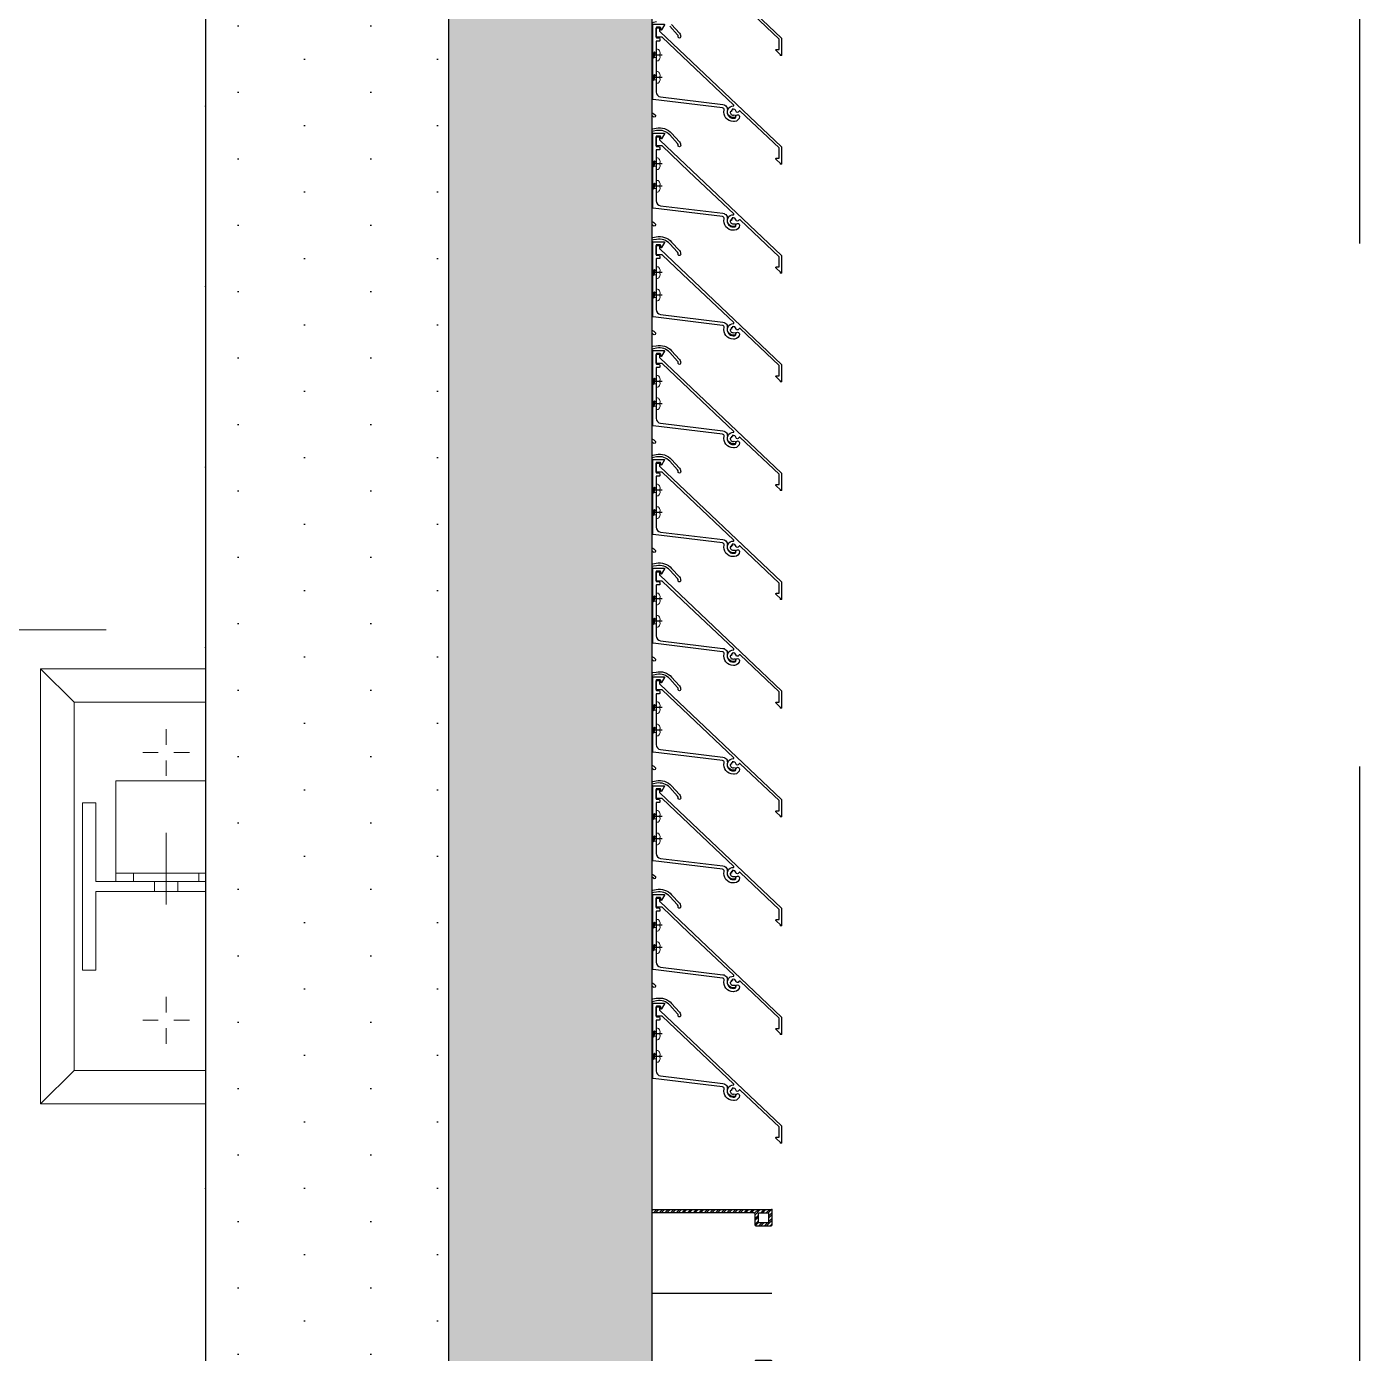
# Model space of a CAD drawing. Header units: millimetres. Extents: x 652937 to 1670132, y 1473552 to 2851037.
# Drawn here: x 720281 to 721077, y 1490583 to 1491376 of the extents above; entities that cross this region are included whole.
import ezdxf
from ezdxf.enums import TextEntityAlignment as Align

# ---------------------------------------------------------------- set-up
doc = ezdxf.new("R2010")
doc.units = ezdxf.units.MM
for name, pattern in [('CENTER', [50.8, 31.75, -6.35, 6.35, -6.35]), ('HIDDEN', [0.375, 0.25, -0.125]), ('TA_GL_005.00000', [13.75, 5, -1.25, 1.25, -1.25, 5]), ('XKITLINE00', [0]), ('XKITLINE02', [4, 2, -2])]:
    doc.linetypes.add(name, pattern=pattern)
for name, color, linetype in [('000 - 0_SYM_DWG_GRID-BUBBLE_MAIN_COLOR_1', 3, 'Continuous'), ('000 - 0_SYM_DWG_GRIDLINE_MAIN_COLOR_251', 251, 'Continuous'), ('010 - ASPG_ACCESSORIES_MAIN_COLOR_1', 1, 'Continuous'), ('010 - ASPG_EXTR_MAIN_COLOR_2', 2, 'Continuous'), ('010 - ASPG_FLASHING_HATCH_', 251, 'Continuous'), ('010 - ASPG_FLASHING_MAIN_COLOR_2', 2, 'Continuous'), ('010 - ASPG_FLASHING_MAIN_COLOR_4', 4, 'Continuous'), ('010 - ASPG_FLASHING_WIPEOUT_', 250, 'Continuous'), ('010 - ASPG_FLASING_WIPEOUT_', 250, 'Continuous'), ('010 - ASPG_FRAMING_CUT_COLOR_4', 4, 'Continuous'), ('010 - ASPG_FRAMING_HATCH_', 251, 'Continuous'), ('010 - ASPG_FRAMING_MAIN_COLOR_2', 2, 'Continuous'), ('010 - ASPG_FRAMING_SUB_COLOR_2', 1, 'Continuous'), ('010 - ASPG_FRAMING_WIPEOUT_', 250, 'Continuous'), ('BOLT & SCREW', 251, 'Continuous'), ('Center Line', 1, 'CENTER'), ('TEXT', 3, 'Continuous')]:
    doc.layers.add(name, color=color, linetype=linetype)
doc.layers.add('010 - ASPG_EXTR_DEF_SUB', color=250, linetype='Continuous', plot=False)
doc.layers.add('010 - ASPG_FRAMING_DEF_SUB', color=250, linetype='Continuous', plot=False)
for name, color, linetype, lineweight in [('12-GRID', 1, 'CENTER', 13), ('A-FLOR-E', 2, 'Continuous', 9), ('A-WALL', 2, 'Continuous', 25), ('Bolt', 7, 'Continuous', 0), ('Part', 2, 'Continuous', 0), ('SCREW', 8, 'Continuous', 5)]:
    doc.layers.add(name, color=color, linetype=linetype, lineweight=lineweight)
doc.styles.add('Arial', font='arial.ttf')
doc.styles.add('TA', font='', dxfattribs={"height": 4.5})
doc.styles.get('TA').set_extended_font_data('Cordia New')

# ---------------------------------------------------------------- blocks, each defined once
blk = doc.blocks.new('3')
at = {"layer": 'Bolt', "color": 11, "linetype": 'XKITLINE00', "lineweight": 0}
for p, q in [((-124.6163, -57.0434), (-124.6163, -57.0901)), ((-123.8163, -57.0434), (-123.8163, -57.0901)), ((-124.6863, -57.1134), (-124.6397, -57.1134)), ((-124.5463, -57.1134), (-124.593, -57.1134)), ((-123.8863, -57.1134), (-123.8397, -57.1134)), ((-123.7463, -57.1134), (-123.793, -57.1134)), ((-124.6163, -57.1834), (-124.6163, -57.1368)), ((-123.8163, -57.1834), (-123.8163, -57.1368)), ((-124.3663, -57.6009), (-124.3663, -57.6475)), ((-124.3663, -57.6009), (-124.3663, -57.6475)), ((-124.0663, -57.6009), (-124.0663, -57.6475)), ((-124.0663, -57.6009), (-124.0663, -57.6475)), ((-124.4363, -57.6709), (-124.3897, -57.6709)), ((-124.4363, -57.6709), (-124.3897, -57.6709)), ((-124.2963, -57.6709), (-124.343, -57.6709)), ((-124.2963, -57.6709), (-124.343, -57.6709)), ((-124.1363, -57.6709), (-124.0897, -57.6709)), ((-124.1363, -57.6709), (-124.0897, -57.6709)), ((-123.9963, -57.6709), (-124.043, -57.6709)), ((-123.9963, -57.6709), (-124.043, -57.6709)), ((-124.3663, -57.7409), (-124.3663, -57.6942)), ((-124.3663, -57.7409), (-124.3663, -57.6942)), ((-124.0663, -57.7409), (-124.0663, -57.6942)), ((-124.0663, -57.7409), (-124.0663, -57.6942))]:
    blk.add_line(p, q, dxfattribs=at)
at = {"layer": 'Bolt', "color": 11, "linetype": 'XKITLINE02', "lineweight": 0}
for p, q in [((-124.2013, -57.0159), (-124.1763, -57.0159)), ((-124.2313, -57.0784), (-124.2013, -57.0784)), ((-124.2709, -57.1134), (-124.0563, -57.1134)), ((-124.2313, -57.1484), (-124.2013, -57.1484)), ((-124.2013, -57.2109), (-124.1763, -57.2109))]:
    blk.add_line(p, q, dxfattribs=at)
at = {"layer": 'Part', "color": 2, "lineweight": 0}
for p, q in [((-124.8663, -56.7384), (-124.7663, -56.8384)), ((-123.6663, -56.8384), (-123.5663, -56.7384)), ((-124.1763, -57.2634), (-124.1763, -56.9634))]:
    blk.add_line(p, q, dxfattribs=at)
at = {"layer": 'Part', "color": 11, "linetype": 'XKITLINE02', "lineweight": 0}
for p, q in [((-124.2013, -57.2634), (-124.2013, -56.9634)), ((-124.2013, -57.5065), (-124.2313, -57.5065))]:
    blk.add_line(p, q, dxfattribs=at)
at = {"layer": 'Part', "color": 251, "linetype": 'HIDDEN', "lineweight": 0, "ltscale": 5}
for p, q in [((-111.6113, -57.3933), (-125.6067, -57.3928)), ((-111.6114, -57.9383), (-125.6067, -57.9378))]:
    blk.add_line(p, q, dxfattribs=at)
at = {"layer": 'Part', "color": 2, "linetype": 'HIDDEN', "lineweight": 0}
for p, q in [((-124.7663, -57.3884), (-124.8663, -57.4884)), ((-123.5663, -57.4884), (-123.6663, -57.3884))]:
    blk.add_line(p, q, dxfattribs=at)
at = {"layer": 'Part', "color": 2, "linetype": 'XKITLINE02', "lineweight": 0}
for p, q in [((-124.2313, -57.9709), (-124.2313, -57.3884)), ((-124.2013, -57.9709), (-124.2013, -57.3884))]:
    blk.add_line(p, q, dxfattribs=at)
at = {"layer": 'Part', "color": 2, "lineweight": 0}
for points in [[(-123.5663, -57.3599), (-123.5663, -56.7384), (-124.8663, -56.7384), (-124.8663, -57.3599)], [(-124.2013, -56.9634), (-123.9013, -56.9634), (-123.9013, -57.2634), (-124.2013, -57.2634)]]:
    blk.add_lwpolyline(points, dxfattribs=at)
for points in [[(-124.7663, -57.3884), (-123.6663, -57.3884), (-123.6663, -56.8384), (-124.7663, -56.8384)], [(-123.9663, -56.9034), (-124.2013, -56.9034), (-124.2013, -57.3234), (-123.9663, -57.3234), (-123.9663, -57.3634), (-124.4663, -57.3634), (-124.4663, -57.3234), (-124.2313, -57.3234), (-124.2313, -56.9034), (-124.4663, -56.9034), (-124.4663, -56.8634), (-123.9663, -56.8634)]]:
    blk.add_lwpolyline(points, close=True, dxfattribs=at)
at = {"layer": 'Part', "color": 4, "lineweight": 0}
blk.add_lwpolyline([(-125.6067, -57.9778), (-111.6114, -57.9783), (-111.6113, -57.3533), (-125.6067, -57.3528)], close=True, dxfattribs=at)
at = {"layer": 'Part', "color": 2, "linetype": 'HIDDEN', "lineweight": 0}
blk.add_lwpolyline([(-124.8663, -57.3599), (-124.8663, -57.4884), (-123.5663, -57.4884), (-123.5663, -57.3599)], dxfattribs=at)
at = {"layer": 'Part', "color": 2, "linetype": 'XKITLINE02', "lineweight": 0}
blk.add_lwpolyline([(-124.4663, -57.3884), (-124.4663, -57.9709), (-123.9663, -57.9709), (-123.9663, -57.3884)], dxfattribs=at)
blk = doc.blocks.new('*U9146')
at = {"layer": '000 - 0_SYM_DWG_GRIDLINE_MAIN_COLOR_251', "linetype": 'ByBlock', "ltscale": 5}
blk.add_line((30, 0), (-372.229, 0), dxfattribs=at)
at = {"style": 'TA', "flags": 1}
blk.add_attdef('LOCATION', (6, -6), '', height=4.5, rotation=270, dxfattribs=at)
at = {"layer": '000 - 0_SYM_DWG_GRID-BUBBLE_MAIN_COLOR_1', "style": 'Arial'}
blk.add_attdef('GRID-HEAD', text='', height=4, rotation=270, dxfattribs=at).set_placement((56.875, 0), align=Align.MIDDLE_CENTER)
blk = doc.blocks.new('W-1-PP18-ST_ENT3_REV02_20260413-040446_PP18_ENT_3_Y_DIMS')
at = {"layer": '000 - 0_SYM_DWG_GRIDLINE_MAIN_COLOR_251', "linetype": 'TA_GL_005.00000', "xscale": 50.00000000000017, "yscale": 50.00000000000017, "zscale": 50.00000000000017, "rotation": 90}
blk.add_blockref('*U9146', (20750, 1155.78), dxfattribs=at)
blk = doc.blocks.new('W-1-PP18-ST_ENT3_REV02_20260413-050421_PP18_ENT3_MAIN_PLAN')
at = {"layer": 'A-FLOR-E'}
h = blk.add_hatch(dxfattribs=at)
h.set_pattern_fill('CROSS', color=250, scale=50, angle=210.769)
h.set_pattern_definition([(90.0083, (9903.9, -26817.58), (-317.546, 317.454), [158.75, -476.25]), (180.0083, (9983.25, -26738.2), (-317.454, -317.546), [158.75, -476.25])])
h.paths.add_polyline_path([(10552.77, -11720.11), (10552.66, -10920), (11302.46, -10919.89), (11302.57, -11720)], flags=16)
h.paths.add_polyline_path([(18712.43, -10369.25), (18712.71, -10275.14), (20062.22, -10274.99), (20062.22, -7304.82), (20062.22, 1006.47), (8350.24, 1013.83), (8352.58, -15559.01), (13097.4, -15549.92), (13097.37, -10370.04)])
at = {"layer": 'TEXT'}
h = blk.add_hatch(dxfattribs=at)
h.set_pattern_fill('ANSI34', color=250, scale=21.831008, angle=305.769)
h.set_pattern_definition([(230.0083, (16484.82, -22407.65), (318.622, -267.277), []), (230.0083, (16387.17, -22416.2), (318.622, -267.277), []), (230.0083, (16289.52, -22424.77), (318.622, -267.277), []), (230.0083, (16191.87, -22433.32), (318.622, -267.277), [])])
h.paths.add_polyline_path([(8351.91, -15550.1), (8350.22, 1004.77), (20060.18, 1006.6), (20061.88, -15548.27)], flags=16)
h.paths.add_polyline_path([(8201.93, -15700.13), (8201.11, 1155.65), (20210.65, 1155.93), (20211.47, -15699.85)])
at = {"layer": 'A-WALL', "color": 2, "lineweight": 13}
blk.add_lwpolyline([(20062.22, 1006.47), (20062.22, -15549.89), (8352.6, -15549.94), (8350.22, 1004.77)], close=True, dxfattribs=at)
at = {"layer": 'A-WALL', "color": 253, "linetype": 'HIDDEN', "lineweight": 13, "ltscale": 8}
blk.add_lwpolyline([(20209.88, 630.02), (20210.28, -2070.93)], dxfattribs=at)
at = {"color": 6}
blk.add_blockref('W-1-PP18-ST_ENT3_REV02_20260413-040446_PP18_ENT_3_Y_DIMS', (0, 0), dxfattribs=at)
at = {"xscale": 200.000000000001, "yscale": 200.000000000001, "zscale": 200.000000000001, "rotation": 90}
blk.add_blockref('3', (8614.44, 23052.34), dxfattribs=at)
blk = doc.blocks.new('*U9351')
at = {"layer": '12-GRID', "color": 8, "linetype": 'CENTER'}
for p, q in [((0, -6.2), (0, 2.2)), ((-4.2, -2), (4.2, -2))]:
    blk.add_line(p, q, dxfattribs=at)
at = {"layer": 'BOLT & SCREW'}
for p, q in [((-0.55, -1.77), (-1.77, -1.56)), ((-0.55, -2.23), (-1.77, -2.44)), ((-0.46, -1.77), (-0.88, -1.56)), ((-0.46, -2.23), (-0.88, -2.44)), ((-0.23, -1.45), (-0.44, -0.23)), ((-0.23, -1.54), (-0.44, -1.12)), ((-0.23, -2.46), (-0.44, -2.88)), ((-0.23, -2.55), (-0.44, -3.77)), ((0.23, -1.45), (0.44, -0.23)), ((0.23, -1.54), (0.44, -1.12)), ((0.44, -2.88), (0.23, -2.46)), ((0.23, -2.55), (0.44, -3.77)), ((0.46, -1.77), (0.88, -1.56)), ((0.46, -2.23), (0.88, -2.44)), ((0.55, -1.77), (1.77, -1.56)), ((0.55, -2.23), (1.77, -2.44))]:
    blk.add_line(p, q, dxfattribs=at)
for points in [[(-1.77, -1.56), (-0.88, -1.56, 0.414214), (-0.44, -1.12), (-0.44, -0.23), (0.44, -0.23), (0.44, -1.12, 0.414214), (0.88, -1.56), (1.77, -1.56), (1.77, -2.44), (0.88, -2.44, 0.414214), (0.44, -2.88), (0.44, -3.77), (-0.44, -3.77), (-0.44, -2.88, 0.414214), (-0.88, -2.44), (-1.77, -2.44)], [(0.23, -2.46, -0.414214), (0.46, -2.23), (0.55, -2.23), (0.55, -1.77), (0.46, -1.77, -0.414214), (0.23, -1.54), (0.23, -1.45), (-0.23, -1.45), (-0.23, -1.54, -0.414214), (-0.46, -1.77), (-0.55, -1.77), (-0.55, -2.23), (-0.46, -2.23, -0.414214), (-0.23, -2.46), (-0.23, -2.55), (0.23, -2.55)]]:
    blk.add_lwpolyline(points, format="xyb", close=True, dxfattribs=at)
blk.add_circle((0, -2), 3.5, dxfattribs=at)
blk = doc.blocks.new('000_ASPG_TYP_FILES_20260218-010703_FRAME_EXTR_')
at = {"layer": '010 - ASPG_FRAMING_HATCH_'}
h = blk.add_hatch(dxfattribs=at)
h.set_pattern_fill('ANSI32', color=256, scale=0.1, angle=180)
edge = h.paths.add_edge_path()
edge.add_line((2, 16), (2, 2))
edge.add_line((2, 2), (39.7, 2))
edge.add_arc((39.7, 1.7), 0.3, 0, 90, ccw=False)
edge.add_line((40, 1.7), (40, 0.3))
edge.add_arc((39.7, 0.3), 0.3, -90, 0, ccw=False)
edge.add_line((39.7, 0), (0.3, 0))
edge.add_arc((0.3, 0.3), 0.3, 180, 270, ccw=False)
edge.add_line((0, 0.3), (0, 17.7))
edge.add_arc((0.3, 17.7), 0.3, 90, 180, ccw=False)
edge.add_line((0.3, 18), (22.56, 18))
edge.add_arc((22.56, 18.5), 0.5, 270, 380.20955)
edge.add_arc((26.17, 19.83), 3.35, 182.06379, 200.20955, ccw=False)
edge.add_arc((23.58, 19.74), 0.76, 2.06379, 182.06379, ccw=False)
edge.add_arc((26.17, 19.83), 1.83, 182.06379, 447.93621)
edge.add_arc((26.26, 22.42), 0.76, 87.93621, 267.93621, ccw=False)
edge.add_arc((26.17, 19.83), 3.35, 69.79045, 87.93621, ccw=False)
edge.add_arc((27.5, 23.44), 0.5, 249.79045, 360)
edge.add_line((28, 23.44), (28, 26.68))
edge.add_line((28, 26.68), (28.5, 27.18))
edge.add_line((28.5, 27.18), (28, 27.68))
edge.add_line((28, 27.68), (28, 38.62))
edge.add_line((28, 38.62), (28.5, 39.12))
edge.add_line((28.5, 39.12), (28, 39.62))
edge.add_line((28, 39.62), (28, 42.86))
edge.add_arc((27.5, 42.86), 0.5, 0, 110.20955)
edge.add_arc((26.17, 46.47), 3.35, 272.06379, 290.20955, ccw=False)
edge.add_arc((26.26, 43.88), 0.76, 92.06379, 272.06379, ccw=False)
edge.add_arc((26.17, 46.47), 1.83, 272.06379, 537.93621)
edge.add_arc((23.58, 46.56), 0.76, 177.93621, 357.93621, ccw=False)
edge.add_arc((26.17, 46.47), 3.35, 159.79045, 177.93621, ccw=False)
edge.add_arc((22.56, 47.8), 0.5, 339.79045, 450)
edge.add_line((22.56, 48.3), (0.3, 48.3))
edge.add_arc((0.3, 48.6), 0.3, 180, 270, ccw=False)
edge.add_line((0, 48.6), (0, 60))
edge.add_arc((0.3, 60), 0.3, 90, 180, ccw=False)
edge.add_line((0.3, 60.3), (5, 60.3))
edge.add_line((5, 60.3), (5, 65))
edge.add_arc((5.3, 65), 0.3, 90, 180, ccw=False)
edge.add_line((5.3, 65.3), (30, 65.3))
edge.add_line((30, 65.3), (30, 63.6))
edge.add_arc((29.7, 63.6), 0.3, -90, 0, ccw=False)
edge.add_line((29.7, 63.3), (7.3, 63.3))
edge.add_arc((7.3, 63), 0.3, 90, 180)
edge.add_line((7, 63), (7, 58.3))
edge.add_line((7, 58.3), (2.3, 58.3))
edge.add_arc((2.3, 58), 0.3, 90, 180)
edge.add_line((2, 58), (2, 50.6))
edge.add_arc((2.3, 50.6), 0.3, 180, 270)
edge.add_line((2.3, 50.3), (29.7, 50.3))
edge.add_arc((29.7, 50), 0.3, 0, 90, ccw=False)
edge.add_line((30, 50), (30, 26.68))
edge.add_line((30, 26.68), (30, 16.3))
edge.add_arc((29.7, 16.3), 0.3, -90, 0, ccw=False)
edge.add_line((29.7, 16), (2, 16))
at = {"layer": '010 - ASPG_FRAMING_CUT_COLOR_4'}
blk.add_lwpolyline([(2, 16), (2, 2), (39.7, 2, -0.414214), (40, 1.7), (40, 0.3, -0.414214), (39.7, 0), (0.3, 0, -0.414214), (0, 0.3), (0, 17.7, -0.414214), (0.3, 18), (22.56, 18, 0.52173), (23.03, 18.67, -0.079342), (22.82, 19.71, -1), (24.34, 19.76, 2.296346), (26.24, 21.66, -1), (26.29, 23.18, -0.079342), (27.33, 22.97, 0.52173), (28, 23.44), (28, 26.68), (28.5, 27.18), (28, 27.68), (28, 38.62), (28.5, 39.12), (28, 39.62), (28, 42.86, 0.52173), (27.33, 43.33, -0.079342), (26.29, 43.12, -1), (26.24, 44.64, 2.296346), (24.34, 46.54, -1), (22.82, 46.59, -0.079342), (23.03, 47.63, 0.52173), (22.56, 48.3), (0.3, 48.3, -0.414214), (0, 48.6), (0, 60, -0.414214), (0.3, 60.3), (5, 60.3), (5, 65, -0.414214), (5.3, 65.3), (30, 65.3), (30, 63.6, -0.414214), (29.7, 63.3), (7.3, 63.3, 0.414214), (7, 63), (7, 58.3), (2.3, 58.3, 0.414214), (2, 58), (2, 50.6, 0.414214), (2.3, 50.3), (29.7, 50.3, -0.414214), (30, 50), (30, 26.68), (30, 16.3, -0.414214), (29.7, 16)], format="xyb", close=True, dxfattribs=at)
for p in [(26.17, 48.47), (26.17, 21.83)]:
    blk.add_blockref('*U9351', p)
blk = doc.blocks.new('000_ASPG_TYP_FILES_FRAMING_EXTR_BREAKLINE_TYPE_2')
at = {"layer": '010 - ASPG_FRAMING_HATCH_', "transparency": 33554585}
h = blk.add_hatch(dxfattribs=at)
h.set_pattern_fill('ANSI32', color=256, scale=0.25)
h.paths.add_polyline_path([(131, 91, 0.414214), (132, 90), (140, 90, 0.414214), (141, 91), (141, 100), (2, 100), (2, 125), (0, 125), (0, 99, 0.414214), (1, 98), (63, 98, -0.414214), (64, 97), (64, 3, -0.414214), (63, 2), (0, 2), (0, 0), (141, 0), (141, 9, 0.414214), (140, 10), (132, 10, 0.414214), (131, 9), (131, 3, -0.414214), (130, 2), (67, 2, -0.414214), (66, 3), (66, 97, -0.414214), (67, 98), (130, 98, -0.414214), (131, 97)])
h.paths.add_polyline_path([(133, 92), (133, 98), (139, 98), (139, 92)], flags=16)
h.paths.add_polyline_path([(133, 8), (139, 8), (139, 2), (133, 2)], flags=16)
at = {"layer": '010 - ASPG_FRAMING_HATCH_'}
h = blk.add_hatch(dxfattribs=at)
h.set_pattern_fill('ANSI37', color=256, scale=0.595498, angle=-90)
h.set_pattern_definition([(315, (1257419.4929, -519971.6224), (1.3369313545, 1.3369313545), []), (45, (1257419.4929, -519971.6224), (-1.3369313545, 1.3369313545), [])])
edge = h.paths.add_edge_path()
edge.add_ellipse((57.77, 105), major_axis=(0, -5), ratio=0.644482, start_angle=0, end_angle=180)
edge.add_line((57.77, 110), (62, 110))
edge.add_arc((62, 110.3), 0.3, -90, 0)
edge.add_line((62.3, 110.3), (62.3, 111))
edge.add_line((62.3, 111), (61.8, 111.5))
edge.add_line((61.8, 111.5), (62.3, 112))
edge.add_line((62.3, 112), (61.8, 112.5))
edge.add_line((61.8, 112.5), (62.3, 113))
edge.add_line((62.3, 113), (61.8, 113.5))
edge.add_line((61.8, 113.5), (62.3, 114))
edge.add_line((62.3, 114), (62.3, 115))
edge.add_line((62.3, 115), (63.3, 115))
edge.add_line((63.3, 115), (63.8, 115.5))
edge.add_line((63.8, 115.5), (64.3, 115))
edge.add_line((64.3, 115), (64.8, 115.5))
edge.add_line((64.8, 115.5), (65.3, 115))
edge.add_line((65.3, 115), (65.8, 115.5))
edge.add_line((65.8, 115.5), (66.3, 115))
edge.add_line((66.3, 115), (67, 115))
edge.add_arc((67, 115.3), 0.3, -90, 0)
edge.add_line((67.3, 115.3), (67.3, 110))
edge.add_arc((77.2, 105), 11.09, 153.20373, 206.79627)
edge.add_line((67.3, 100), (57.77, 100))
h = blk.add_hatch(dxfattribs=at)
h.set_pattern_fill('ANSI37', color=256, scale=0.595498, angle=-90)
h.set_pattern_definition([(315, (1257419.1929, -519973.9224), (1.3369313545, 1.3369313545), []), (45, (1257419.1929, -519973.9224), (-1.3369313545, 1.3369313545), [])])
edge = h.paths.add_edge_path()
edge.add_ellipse((11.53, 105), major_axis=(0, -5), ratio=0.644482, start_angle=180, end_angle=360, ccw=False)
edge.add_line((11.53, 110), (2, 110))
edge.add_arc((-7.9, 105), 11.09, -26.79627, 26.79627, ccw=False)
edge.add_line((2, 100), (11.53, 100))
h = blk.add_hatch(dxfattribs=at)
h.set_pattern_fill('HONEY', color=256, scale=0.238199, angle=-90)
h.set_pattern_definition([(270, (1257419.4425, -519993.9224), (0.65495992507, -1.1344238721), [0.7562825814, -1.5125651628]), (30, (1257419.4425, -519993.9224), (0.65495992936, 1.1344238696), [0.7562825814, -1.5125651628]), (330, (1257419.4425, -519993.9224), (1.30991985442, -2.48e-09), [-1.5125651628, 0.7562825814])])
edge = h.paths.add_edge_path()
edge.add_ellipse((11.78, 105), major_axis=(0, -5), ratio=0.644482, start_angle=0, end_angle=360, ccw=False)
h = blk.add_hatch(dxfattribs=at)
h.set_pattern_fill('HONEY', color=256, scale=0.238199, angle=-90)
h.set_pattern_definition([(270, (1257419.24324, -519991.6224), (0.65495992507, -1.1344238721), [0.7562825814, -1.5125651628]), (30, (1257419.24324, -519991.6224), (0.65495992936, 1.1344238696), [0.7562825814, -1.5125651628]), (330, (1257419.24324, -519991.6224), (1.30991985442, -2.48e-09), [-1.5125651628, 0.7562825814])])
edge = h.paths.add_edge_path()
edge.add_ellipse((57.52, 105), major_axis=(0, -5), ratio=0.644482, start_angle=0, end_angle=360)
blk.add_point((141, 100))
at = {"layer": '010 - ASPG_FRAMING_CUT_COLOR_4'}
blk.add_lwpolyline([(0, 0), (0, 2), (63, 2, 0.414214), (64, 3), (64, 97, 0.414214), (63, 98), (1, 98, -0.414214), (0, 99), (0, 125), (2, 125), (2, 100), (141, 100), (141, 91, -0.414214), (140, 90), (132, 90, -0.414214), (131, 91), (131, 97, 0.414214), (130, 98), (67, 98, 0.414214), (66, 97), (66, 3, 0.414214), (67, 2), (130, 2, 0.414214), (131, 3), (131, 9, -0.414214), (132, 10), (140, 10, -0.414214), (141, 9), (141, 0)], format="xyb", close=True, dxfattribs=at)
for points in [[(139, 98), (139, 92), (133, 92), (133, 98)], [(139, 2), (139, 8), (133, 8), (133, 2)]]:
    blk.add_lwpolyline(points, close=True, dxfattribs=at)
at = {"layer": '010 - ASPG_FRAMING_DEF_SUB', "transparency": 33554457}
blk.add_line((0, 50), (141, 50), dxfattribs=at)
for points in [[(54.3, 100), (67.3, 100), (67.3, 115.5), (54.3, 115.5)], [(2, 100), (15, 100), (15, 110), (2, 110)]]:
    blk.add_lwpolyline(points, close=True, dxfattribs=at)
at = {"layer": '010 - ASPG_FRAMING_SUB_COLOR_2'}
for points in [[(57.52, 100), (67.3, 100, -0.238199), (67.3, 110), (67.3, 115.3, -0.414214), (67, 115), (66.3, 115), (65.8, 115.5), (65.3, 115), (64.8, 115.5), (64.3, 115), (63.8, 115.5), (63.3, 115), (62.3, 115), (62.3, 114), (61.8, 113.5), (62.3, 113), (61.8, 112.5), (62.3, 112), (61.8, 111.5), (62.3, 111), (62.3, 110.3, -0.414214), (62, 110), (57.52, 110)], [(11.78, 100), (2, 100, 0.238199), (2, 110), (11.78, 110)]]:
    blk.add_lwpolyline(points, format="xyb", dxfattribs=at)
at = {"layer": '010 - ASPG_FRAMING_SUB_COLOR_2', "extrusion": (0, 0, -1)}
blk.add_ellipse((11.78, 105), major_axis=(0, -5), ratio=0.644482, dxfattribs=at)
at = {"layer": '010 - ASPG_FRAMING_SUB_COLOR_2'}
blk.add_ellipse((57.52, 105), major_axis=(0, -5), ratio=0.644482, dxfattribs=at)
blk = doc.blocks.new('PZG35-9D5')
at = {"layer": 'Center Line'}
blk.add_line((0, 3.73), (0, -10.53), dxfattribs=at)
at = {"layer": 'SCREW', "color": 8}
for p, q in [((-1.4, 0), (-1.4, -1.09)), ((1.4, 0), (1.4, -0.59)), ((-1.85, -1.4), (1.85, -0.9)), ((-1.85, -1.4), (-1.4, -1.09)), ((-1.85, -1.4), (-1.4, -1.71)), ((-1.85, -2.7), (1.85, -2.2)), ((-1.85, -2.7), (-1.4, -2.39)), ((-1.85, -2.7), (-1.4, -3.01)), ((-1.85, -4), (-1.4, -3.69)), ((-1.85, -4), (-0.99, -3.88)), ((-1.85, -4), (-1.4, -4.31)), ((-1.4, -1.09), (1.4, -0.59)), ((-1.4, -1.71), (1.4, -1.21)), ((-1.4, -1.71), (-1.4, -2.39)), ((-1.4, -2.39), (1.4, -1.89)), ((-1.4, -3.01), (1.4, -2.51)), ((-1.4, -3.01), (-1.4, -3.69)), ((-1.4, -3.69), (-0.84, -3.59)), ((-1.4, -4.31), (-1.18, -4.27)), ((-1.4, -4.31), (-1.4, -8.1)), ((0.56, -3.34), (1.4, -3.19)), ((0.71, -3.65), (1.85, -3.5)), ((0.71, -3.93), (1.4, -3.81)), ((0.71, -4.61), (1.4, -4.49)), ((0.71, -4.95), (1.85, -4.8)), ((0.71, -5.23), (1.4, -5.11)), ((1.85, -0.9), (1.4, -0.59)), ((1.85, -0.9), (1.4, -1.21)), ((1.4, -1.21), (1.4, -1.89)), ((1.85, -2.2), (1.4, -1.89)), ((1.85, -2.2), (1.4, -2.51)), ((1.4, -2.51), (1.4, -3.19)), ((1.85, -3.5), (1.4, -3.19)), ((1.85, -3.5), (1.4, -3.81)), ((1.4, -3.81), (1.4, -4.49)), ((1.85, -4.8), (1.4, -4.49)), ((1.85, -4.8), (1.4, -5.11)), ((1.4, -5.11), (1.4, -8.1)), ((0, -9.5), (-1.4, -8.1)), ((0, -9.5), (1.4, -8.1))]:
    blk.add_line(p, q, dxfattribs=at)
blk.add_lwpolyline([(0, -9.5), (0.71, -5.23), (0.71, -3.6, 0.417657), (0.41, -3.3, 0.108102), (-0.84, -3.59), (-1.4, -4.7)], format="xyb", dxfattribs=at)
blk = doc.blocks.new('*U9352')
at = {"layer": 'SCREW', "color": 6}
blk.add_lwpolyline([(3.03, 1.78, 0.09906), (0.8, 2.55), (0.8, 2.27), (-0.8, 2.27), (-0.8, 2.55, 0.09906), (-3.03, 1.78, 0.266588), (-3.5, 0.96), (-3.5, 0.2, 0.414214), (-3.3, 0), (3.3, 0, 0.414214), (3.5, 0.2), (3.5, 0.96, 0.266588)], format="xyb", close=True, dxfattribs=at)
at = {"layer": 'SCREW'}
blk.add_blockref('PZG35-9D5', (0, 0), dxfattribs=at)
blk = doc.blocks.new('*U9355')
blk.add_point((0, 0))
at = {"layer": '010 - ASPG_ACCESSORIES_MAIN_COLOR_1'}
blk.add_lwpolyline([(-39.7, -0.6, 0.414214), (-40, -0.9), (-40, -7.37, 0.57735), (-39.65, -7.57), (-36.64, -5.83, 0.767327), (-36.79, -5.3), (-37.9, -5.3, -0.414214), (-38.2, -5), (-38.2, -2.8, -0.414214), (-38, -2.6), (-32.18, -2.6, -0.388879), (-31.98, -2.78), (-31.85, -4.34, 0.388879), (-31.35, -4.8), (-30.3, -4.8, 0.414214), (-30, -4.5), (-30, -2.9, -0.414214), (-29.7, -2.6), (0.41, -2.6, -0.378969), (3.39, -5.24), (7.95, -42.52, 0.446593), (11.62, -45.08, -0.489802), (16.08, -48.68), (16.06, -49.36, -0.18248), (15.8, -50.02, -0.267949), (15.33, -50.17, 1.122115), (15.1, -52.34, 0.405004), (18.06, -49.4), (18.08, -48.72, 0.489805), (11.16, -43.13, -0.446597), (9.94, -42.28), (4.87, -0.85, 0.364176), (4.57, -0.6)], format="xyb", close=True, dxfattribs=at)
at = {"layer": '010 - ASPG_EXTR_DEF_SUB'}
for p in [(-40, -0.5), (43.44, -76.9), (43.44, -77.5)]:
    blk.add_point(p, dxfattribs=at)
at = {"layer": '010 - ASPG_EXTR_MAIN_COLOR_2'}
blk.add_lwpolyline([(11.37, -48.15), (11.47, -47.44), (12.18, -47.56), (12.29, -46.79, -0.535538), (14.19, -49.17, 0.991572), (15.66, -49.58, 1.157025), (8.79, -48.77, -0.688558), (8.27, -48.99), (-17.14, -22.17), (-32.34, -6.13), (-32.34, -2.9, 0.414312), (-32.64, -2.6), (-37.54, -2.6, 0.414116), (-37.84, -2.9), (-37.84, -4.3, 0.414214), (-37.54, -4.6), (-35.99, -4.6, -0.205895), (-35.77, -4.69), (33.23, -77.5), (43.14, -77.5, 0.668179), (43.36, -76.99), (40.52, -74.15, 0.668179), (40.01, -74.36), (40.01, -76), (33.87, -76), (11.86, -52.78, -0.558354), (12.08, -51.95, 0.766275), (12.04, -50.39, -0.438583), (10.71, -48.05)], format="xyb", close=True, dxfattribs=at)
at = {"layer": 'SCREW', "rotation": 180}
for p in [(-21.65, -2.5), (-8.24, -2.5)]:
    blk.add_blockref('*U9352', p, dxfattribs=at)
blk = doc.blocks.new('*U6677')
blk.add_wipeout([(1400, 4), (60, 4), (60, 69.3), (1400, 69.3)]).dxf.layer = '010 - ASPG_FRAMING_WIPEOUT_'
at = {"layer": '010 - ASPG_FRAMING_MAIN_COLOR_2'}
blk.add_lwpolyline([(1370, 69.3), (90, 69.3), (90, 6), (1370, 6)], close=True, dxfattribs=at)
at = {"layer": '010 - ASPG_FRAMING_SUB_COLOR_2'}
for points in [[(1400, 4), (60, 4), (60, 69.3), (1400, 69.3)], [(60, 2), (60, 4), (1400, 4), (1400, 2)]]:
    blk.add_lwpolyline(points, close=True, dxfattribs=at)
at = {"color": 1, "xscale": -1, "rotation": 180}
for p in [(676.77, 69.3), (741.77, 69.3), (806.77, 69.3), (871.77, 69.3), (936.77, 69.3), (1001.77, 69.3), (1066.77, 69.3), (1131.77, 69.3), (1196.77, 69.3), (1261.77, 69.3), (1326.77, 69.3)]:
    blk.add_blockref('*U9355', p, dxfattribs=at)
at = {"rotation": 89.99999999999999}
blk.add_blockref('000_ASPG_TYP_FILES_FRAMING_EXTR_BREAKLINE_TYPE_2', (1510, 0), dxfattribs=at)
at = {"xscale": -1}
blk.add_blockref('000_ASPG_TYP_FILES_20260218-010703_FRAME_EXTR_', (1400, 4), dxfattribs=at)
blk = doc.blocks.new('*U8556')
at = {"layer": '010 - ASPG_EXTR_DEF_SUB', "color": 152, "true_color": 0x2776bb}
for p in [(650, 0), (715, 0), (780, 0), (845, 0), (910, 0), (975, 0), (1040, 0), (1105, 0), (1170, 0)]:
    blk.add_point(p, dxfattribs=at)
at = {"layer": '010 - ASPG_EXTR_MAIN_COLOR_2', "color": 2}
for points in [[(584.88, -4.46), (590, -9.08, 0.125884), (591.27, -9.75, 0.044275), (592.09, -9.87, 1.107655), (592.13, -8.33, -0.215596), (591.02, -7.99), (585.89, -3.35, -0.263611)], [(583.28, 4.51, -0.004855), (586.34, 19.26, 0.23396), (585.82, 21.95, -0.24081)], [(585.78, 25), (587.99, 26.93, -0.229021), (590.7, 26.89, -0.381721), (595.27, 9.07, 0.977382), (596.62, 8.41, 0.361105), (592.41, 27.5, -0.496126), (592.44, 30.69, 0.003188), (594.06, 31.9, -0.002827), (595.56, 33.07, 0.077048), (628.74, 68.44, -0.247674), (628.99, 68.57), (630.98, 68.57, -0.044131), (631.47, 68.5, -0.125846), (633.96, 67.21, -0.098851), (634.82, 66.03, -0.205828), (634.79, 61.2, -0.115116), (631.37, 57.18, 0.822373), (632.46, 56.1, 0.109185), (636.15, 60.56, 0.208323), (636.19, 66.64, 0.100528), (634.97, 68.32, 0.145116), (631.29, 70.07), (615.76, 70.07, 0.433659), (615.46, 69.75), (615.84, 63.96, 0.082069), (615.86, 63.87, 0.720654), (617.33, 63.97, 0.079224), (617.34, 64.07), (617.07, 68.14, -0.433659), (617.47, 68.57), (625.86, 68.57, -0.607385), (626.35, 67.62, -0.045829), (607.78, 45.76, -0.560492), (607.29, 45.89, 0.31786), (604.21, 48.24, 0.953288), (604.08, 46.72, -2.423004), (602.26, 44.89, 0.952315), (600.74, 44.76, 0.300821), (602.89, 41.76, -0.560492), (602.98, 41.25, -0.019425), (593.62, 33.46, -0.552501), (593.15, 33.64, 0.344461), (589.99, 36.3, 0.952015), (589.86, 34.78, -2.423186), (588.04, 32.95, 0.952015), (586.52, 32.82, 0.2854), (588.49, 29.89, -0.553378), (588.56, 29.38, 0.030674), (573.46, 15.06, 0.4171)]]:
    blk.add_lwpolyline(points, format="xyb", dxfattribs=at)
for points in [[(680.76, 70.07, 0.433659), (680.46, 69.75), (680.84, 63.96, 0.082069), (680.86, 63.87, 0.720654), (682.33, 63.97, 0.079224), (682.34, 64.07), (682.07, 68.14, -0.433659), (682.47, 68.57), (690.86, 68.57, -0.607385), (691.35, 67.62, -0.045829), (672.78, 45.76, -0.560492), (672.29, 45.89, 0.31786), (669.21, 48.24, 0.953288), (669.08, 46.72, -2.423004), (667.26, 44.89, 0.952315), (665.74, 44.76, 0.300821), (667.89, 41.76, -0.560492), (667.98, 41.25, -0.019425), (658.62, 33.46, -0.552501), (658.15, 33.64, 0.344461), (654.99, 36.3, 0.952015), (654.86, 34.78, -2.423186), (653.04, 32.95, 0.952015), (651.52, 32.82, 0.2854), (653.49, 29.89, -0.553378), (653.56, 29.38, 0.030674), (638.46, 15.06, 0.4171), (639.11, 5.27, 0.935553), (640.1, 6.41, -0.43441), (639.8, 14.29, -0.014998), (646.92, 21.45, -0.738349), (649.92, 19.76, 0.004917), (646.81, 4.8, 0.263611), (649.88, -4.46), (655, -9.08, 0.125884), (656.27, -9.75, 0.044275), (657.09, -9.87, 1.107655), (657.13, -8.33, -0.215596), (656.02, -7.99), (650.89, -3.35, -0.263611), (648.28, 4.51, -0.004855), (651.34, 19.26, 0.23396), (650.82, 21.95, -0.24081), (650.71, 24.9, -0.104157), (650.78, 25), (652.99, 26.93, -0.229021), (655.7, 26.89, -0.381721), (660.27, 9.07, 0.977382), (661.62, 8.41, 0.361105), (657.41, 27.5, -0.496126), (657.44, 30.69, 0.003188), (659.06, 31.9, -0.002827), (660.56, 33.07, 0.077048), (693.74, 68.44, -0.247674), (693.99, 68.57), (695.98, 68.57, -0.044131), (696.47, 68.5, -0.125846), (698.96, 67.21, -0.098851), (699.82, 66.03, -0.205828), (699.79, 61.2, -0.115116), (696.37, 57.18, 0.822373), (697.46, 56.1, 0.109185), (701.15, 60.56, 0.208323), (701.19, 66.64, 0.100528), (699.97, 68.32, 0.145116), (696.29, 70.07)], [(745.76, 70.07, 0.433659), (745.46, 69.75), (745.84, 63.96, 0.082069), (745.86, 63.87, 0.720654), (747.33, 63.97, 0.079224), (747.34, 64.07), (747.07, 68.14, -0.433659), (747.47, 68.57), (755.86, 68.57, -0.607385), (756.35, 67.62, -0.045829), (737.78, 45.76, -0.560492), (737.29, 45.89, 0.31786), (734.21, 48.24, 0.953288), (734.08, 46.72, -2.423004), (732.26, 44.89, 0.952315), (730.74, 44.76, 0.300821), (732.89, 41.76, -0.560492), (732.98, 41.25, -0.019425), (723.62, 33.46, -0.552501), (723.15, 33.64, 0.344461), (719.99, 36.3, 0.952015), (719.86, 34.78, -2.423186), (718.04, 32.95, 0.952015), (716.52, 32.82, 0.2854), (718.49, 29.89, -0.553378), (718.56, 29.38, 0.030674), (703.46, 15.06, 0.4171), (704.11, 5.27, 0.935553), (705.1, 6.41, -0.43441), (704.8, 14.29, -0.014998), (711.92, 21.45, -0.738349), (714.92, 19.76, 0.004917), (711.81, 4.8, 0.263611), (714.88, -4.46), (720, -9.08, 0.125884), (721.27, -9.75, 0.044275), (722.09, -9.87, 1.107655), (722.13, -8.33, -0.215596), (721.02, -7.99), (715.89, -3.35, -0.263611), (713.28, 4.51, -0.004855), (716.34, 19.26, 0.23396), (715.82, 21.95, -0.24081), (715.71, 24.9, -0.104157), (715.78, 25), (717.99, 26.93, -0.229021), (720.7, 26.89, -0.381721), (725.27, 9.07, 0.977382), (726.62, 8.41, 0.361105), (722.41, 27.5, -0.496126), (722.44, 30.69, 0.003188), (724.06, 31.9, -0.002827), (725.56, 33.07, 0.077048), (758.74, 68.44, -0.247674), (758.99, 68.57), (760.98, 68.57, -0.044131), (761.47, 68.5, -0.125846), (763.96, 67.21, -0.098851), (764.82, 66.03, -0.205828), (764.79, 61.2, -0.115116), (761.37, 57.18, 0.822373), (762.46, 56.1, 0.109185), (766.15, 60.56, 0.208323), (766.19, 66.64, 0.100528), (764.97, 68.32, 0.145116), (761.29, 70.07)], [(810.76, 70.07, 0.433659), (810.46, 69.75), (810.84, 63.96, 0.082069), (810.86, 63.87, 0.720654), (812.33, 63.97, 0.079224), (812.34, 64.07), (812.07, 68.14, -0.433659), (812.47, 68.57), (820.86, 68.57, -0.607385), (821.35, 67.62, -0.045829), (802.78, 45.76, -0.560492), (802.29, 45.89, 0.31786), (799.21, 48.24, 0.953288), (799.08, 46.72, -2.423004), (797.26, 44.89, 0.952315), (795.74, 44.76, 0.300821), (797.89, 41.76, -0.560492), (797.98, 41.25, -0.019425), (788.62, 33.46, -0.552501), (788.15, 33.64, 0.344461), (784.99, 36.3, 0.952015), (784.86, 34.78, -2.423186), (783.04, 32.95, 0.952015), (781.52, 32.82, 0.2854), (783.49, 29.89, -0.553378), (783.56, 29.38, 0.030674), (768.46, 15.06, 0.4171), (769.11, 5.27, 0.935553), (770.1, 6.41, -0.43441), (769.8, 14.29, -0.014998), (776.92, 21.45, -0.738349), (779.92, 19.76, 0.004917), (776.81, 4.8, 0.263611), (779.88, -4.46), (785, -9.08, 0.125884), (786.27, -9.75, 0.044275), (787.09, -9.87, 1.107655), (787.13, -8.33, -0.215596), (786.02, -7.99), (780.89, -3.35, -0.263611), (778.28, 4.51, -0.004855), (781.34, 19.26, 0.23396), (780.82, 21.95, -0.24081), (780.71, 24.9, -0.104157), (780.78, 25), (782.99, 26.93, -0.229021), (785.7, 26.89, -0.381721), (790.27, 9.07, 0.977382), (791.62, 8.41, 0.361105), (787.41, 27.5, -0.496126), (787.44, 30.69, 0.003188), (789.06, 31.9, -0.002827), (790.56, 33.07, 0.077048), (823.74, 68.44, -0.247674), (823.99, 68.57), (825.98, 68.57, -0.044131), (826.47, 68.5, -0.125846), (828.96, 67.21, -0.098851), (829.82, 66.03, -0.205828), (829.79, 61.2, -0.115116), (826.37, 57.18, 0.822373), (827.46, 56.1, 0.109185), (831.15, 60.56, 0.208323), (831.19, 66.64, 0.100528), (829.97, 68.32, 0.145116), (826.29, 70.07)], [(875.76, 70.07, 0.433659), (875.46, 69.75), (875.84, 63.96, 0.082069), (875.86, 63.87, 0.720654), (877.33, 63.97, 0.079224), (877.34, 64.07), (877.07, 68.14, -0.433659), (877.47, 68.57), (885.86, 68.57, -0.607385), (886.35, 67.62, -0.045829), (867.78, 45.76, -0.560492), (867.29, 45.89, 0.31786), (864.21, 48.24, 0.953288), (864.08, 46.72, -2.423004), (862.26, 44.89, 0.952315), (860.74, 44.76, 0.300821), (862.89, 41.76, -0.560492), (862.98, 41.25, -0.019425), (853.62, 33.46, -0.552501), (853.15, 33.64, 0.344461), (849.99, 36.3, 0.952015), (849.86, 34.78, -2.423186), (848.04, 32.95, 0.952015), (846.52, 32.82, 0.2854), (848.49, 29.89, -0.553378), (848.56, 29.38, 0.030674), (833.46, 15.06, 0.4171), (834.11, 5.27, 0.935553), (835.1, 6.41, -0.43441), (834.8, 14.29, -0.014998), (841.92, 21.45, -0.738349), (844.92, 19.76, 0.004917), (841.81, 4.8, 0.263611), (844.88, -4.46), (850, -9.08, 0.125884), (851.27, -9.75, 0.044275), (852.09, -9.87, 1.107655), (852.13, -8.33, -0.215596), (851.02, -7.99), (845.89, -3.35, -0.263611), (843.28, 4.51, -0.004855), (846.34, 19.26, 0.23396), (845.82, 21.95, -0.24081), (845.71, 24.9, -0.104157), (845.78, 25), (847.99, 26.93, -0.229021), (850.7, 26.89, -0.381721), (855.27, 9.07, 0.977382), (856.62, 8.41, 0.361105), (852.41, 27.5, -0.496126), (852.44, 30.69, 0.003188), (854.06, 31.9, -0.002827), (855.56, 33.07, 0.077048), (888.74, 68.44, -0.247674), (888.99, 68.57), (890.98, 68.57, -0.044131), (891.47, 68.5, -0.125846), (893.96, 67.21, -0.098851), (894.82, 66.03, -0.205828), (894.79, 61.2, -0.115116), (891.37, 57.18, 0.822373), (892.46, 56.1, 0.109185), (896.15, 60.56, 0.208323), (896.19, 66.64, 0.100528), (894.97, 68.32, 0.145116), (891.29, 70.07)], [(940.76, 70.07, 0.433659), (940.46, 69.75), (940.84, 63.96, 0.082069), (940.86, 63.87, 0.720654), (942.33, 63.97, 0.079224), (942.34, 64.07), (942.07, 68.14, -0.433659), (942.47, 68.57), (950.86, 68.57, -0.607385), (951.35, 67.62, -0.045829), (932.78, 45.76, -0.560492), (932.29, 45.89, 0.31786), (929.21, 48.24, 0.953288), (929.08, 46.72, -2.423004), (927.26, 44.89, 0.952315), (925.74, 44.76, 0.300821), (927.89, 41.76, -0.560492), (927.98, 41.25, -0.019425), (918.62, 33.46, -0.552501), (918.15, 33.64, 0.344461), (914.99, 36.3, 0.952015), (914.86, 34.78, -2.423186), (913.04, 32.95, 0.952015), (911.52, 32.82, 0.2854), (913.49, 29.89, -0.553378), (913.56, 29.38, 0.030674), (898.46, 15.06, 0.4171), (899.11, 5.27, 0.935553), (900.1, 6.41, -0.43441), (899.8, 14.29, -0.014998), (906.92, 21.45, -0.738349), (909.92, 19.76, 0.004917), (906.81, 4.8, 0.263611), (909.88, -4.46), (915, -9.08, 0.125884), (916.27, -9.75, 0.044275), (917.09, -9.87, 1.107655), (917.13, -8.33, -0.215596), (916.02, -7.99), (910.89, -3.35, -0.263611), (908.28, 4.51, -0.004855), (911.34, 19.26, 0.23396), (910.82, 21.95, -0.24081), (910.71, 24.9, -0.104157), (910.78, 25), (912.99, 26.93, -0.229021), (915.7, 26.89, -0.381721), (920.27, 9.07, 0.977382), (921.62, 8.41, 0.361105), (917.41, 27.5, -0.496126), (917.44, 30.69, 0.003188), (919.06, 31.9, -0.002827), (920.56, 33.07, 0.077048), (953.74, 68.44, -0.247674), (953.99, 68.57), (955.98, 68.57, -0.044131), (956.47, 68.5, -0.125846), (958.96, 67.21, -0.098851), (959.82, 66.03, -0.205828), (959.79, 61.2, -0.115116), (956.37, 57.18, 0.822373), (957.46, 56.1, 0.109185), (961.15, 60.56, 0.208323), (961.19, 66.64, 0.100528), (959.97, 68.32, 0.145116), (956.29, 70.07)], [(1005.76, 70.07, 0.433659), (1005.46, 69.75), (1005.84, 63.96, 0.082069), (1005.86, 63.87, 0.720654), (1007.33, 63.97, 0.079224), (1007.34, 64.07), (1007.07, 68.14, -0.433659), (1007.47, 68.57), (1015.86, 68.57, -0.607385), (1016.35, 67.62, -0.045829), (997.78, 45.76, -0.560492), (997.29, 45.89, 0.31786), (994.21, 48.24, 0.953288), (994.08, 46.72, -2.423004), (992.26, 44.89, 0.952315), (990.74, 44.76, 0.300821), (992.89, 41.76, -0.560492), (992.98, 41.25, -0.019425), (983.62, 33.46, -0.552501), (983.15, 33.64, 0.344461), (979.99, 36.3, 0.952015), (979.86, 34.78, -2.423186), (978.04, 32.95, 0.952015), (976.52, 32.82, 0.2854), (978.49, 29.89, -0.553378), (978.56, 29.38, 0.030674), (963.46, 15.06, 0.4171), (964.11, 5.27, 0.935553), (965.1, 6.41, -0.43441), (964.8, 14.29, -0.014998), (971.92, 21.45, -0.738349), (974.92, 19.76, 0.004917), (971.81, 4.8, 0.263611), (974.88, -4.46), (980, -9.08, 0.125884), (981.27, -9.75, 0.044275), (982.09, -9.87, 1.107655), (982.13, -8.33, -0.215596), (981.02, -7.99), (975.89, -3.35, -0.263611), (973.28, 4.51, -0.004855), (976.34, 19.26, 0.23396), (975.82, 21.95, -0.24081), (975.71, 24.9, -0.104157), (975.78, 25), (977.99, 26.93, -0.229021), (980.7, 26.89, -0.381721), (985.27, 9.07, 0.977382), (986.62, 8.41, 0.361105), (982.41, 27.5, -0.496126), (982.44, 30.69, 0.003188), (984.06, 31.9, -0.002827), (985.56, 33.07, 0.077048), (1018.74, 68.44, -0.247674), (1018.99, 68.57), (1020.98, 68.57, -0.044131), (1021.47, 68.5, -0.125846), (1023.96, 67.21, -0.098851), (1024.82, 66.03, -0.205828), (1024.79, 61.2, -0.115116), (1021.37, 57.18, 0.822373), (1022.46, 56.1, 0.109185), (1026.15, 60.56, 0.208323), (1026.19, 66.64, 0.100528), (1024.97, 68.32, 0.145116), (1021.29, 70.07)], [(1070.76, 70.07, 0.433659), (1070.46, 69.75), (1070.84, 63.96, 0.082069), (1070.86, 63.87, 0.720654), (1072.33, 63.97, 0.079224), (1072.34, 64.07), (1072.07, 68.14, -0.433659), (1072.47, 68.57), (1080.86, 68.57, -0.607385), (1081.35, 67.62, -0.045829), (1062.78, 45.76, -0.560492), (1062.29, 45.89, 0.31786), (1059.21, 48.24, 0.953288), (1059.08, 46.72, -2.423004), (1057.26, 44.89, 0.952315), (1055.74, 44.76, 0.300821), (1057.89, 41.76, -0.560492), (1057.98, 41.25, -0.019425), (1048.62, 33.46, -0.552501), (1048.15, 33.64, 0.344461), (1044.99, 36.3, 0.952015), (1044.86, 34.78, -2.423186), (1043.04, 32.95, 0.952015), (1041.52, 32.82, 0.2854), (1043.49, 29.89, -0.553378), (1043.56, 29.38, 0.030674), (1028.46, 15.06, 0.4171), (1029.11, 5.27, 0.935553), (1030.1, 6.41, -0.43441), (1029.8, 14.29, -0.014998), (1036.92, 21.45, -0.738349), (1039.92, 19.76, 0.004917), (1036.81, 4.8, 0.263611), (1039.88, -4.46), (1045, -9.08, 0.125884), (1046.27, -9.75, 0.044275), (1047.09, -9.87, 1.107655), (1047.13, -8.33, -0.215596), (1046.02, -7.99), (1040.89, -3.35, -0.263611), (1038.28, 4.51, -0.004855), (1041.34, 19.26, 0.23396), (1040.82, 21.95, -0.24081), (1040.71, 24.9, -0.104157), (1040.78, 25), (1042.99, 26.93, -0.229021), (1045.7, 26.89, -0.381721), (1050.27, 9.07, 0.977382), (1051.62, 8.41, 0.361105), (1047.41, 27.5, -0.496126), (1047.44, 30.69, 0.003188), (1049.06, 31.9, -0.002827), (1050.56, 33.07, 0.077048), (1083.74, 68.44, -0.247674), (1083.99, 68.57), (1085.98, 68.57, -0.044131), (1086.47, 68.5, -0.125846), (1088.96, 67.21, -0.098851), (1089.82, 66.03, -0.205828), (1089.79, 61.2, -0.115116), (1086.37, 57.18, 0.822373), (1087.46, 56.1, 0.109185), (1091.15, 60.56, 0.208323), (1091.19, 66.64, 0.100528), (1089.97, 68.32, 0.145116), (1086.29, 70.07)], [(1135.76, 70.07, 0.433659), (1135.46, 69.75), (1135.84, 63.96, 0.082069), (1135.86, 63.87, 0.720654), (1137.33, 63.97, 0.079224), (1137.34, 64.07), (1137.07, 68.14, -0.433659), (1137.47, 68.57), (1145.86, 68.57, -0.607385), (1146.35, 67.62, -0.045829), (1127.78, 45.76, -0.560492), (1127.29, 45.89, 0.31786), (1124.21, 48.24, 0.953288), (1124.08, 46.72, -2.423004), (1122.26, 44.89, 0.952315), (1120.74, 44.76, 0.300821), (1122.89, 41.76, -0.560492), (1122.98, 41.25, -0.019425), (1113.62, 33.46, -0.552501), (1113.15, 33.64, 0.344461), (1109.99, 36.3, 0.952015), (1109.86, 34.78, -2.423186), (1108.04, 32.95, 0.952015), (1106.52, 32.82, 0.2854), (1108.49, 29.89, -0.553378), (1108.56, 29.38, 0.030674), (1093.46, 15.06, 0.4171), (1094.11, 5.27, 0.935553), (1095.1, 6.41, -0.43441), (1094.8, 14.29, -0.014998), (1101.92, 21.45, -0.738349), (1104.92, 19.76, 0.004917), (1101.81, 4.8, 0.263611), (1104.88, -4.46), (1110, -9.08, 0.125884), (1111.27, -9.75, 0.044275), (1112.09, -9.87, 1.107655), (1112.13, -8.33, -0.215596), (1111.02, -7.99), (1105.89, -3.35, -0.263611), (1103.28, 4.51, -0.004855), (1106.34, 19.26, 0.23396), (1105.82, 21.95, -0.24081), (1105.71, 24.9, -0.104157), (1105.78, 25), (1107.99, 26.93, -0.229021), (1110.7, 26.89, -0.381721), (1115.27, 9.07, 0.977382), (1116.62, 8.41, 0.361105), (1112.41, 27.5, -0.496126), (1112.44, 30.69, 0.003188), (1114.06, 31.9, -0.002827), (1115.56, 33.07, 0.077048), (1148.74, 68.44, -0.247674), (1148.99, 68.57), (1150.98, 68.57, -0.044131), (1151.47, 68.5, -0.125846), (1153.96, 67.21, -0.098851), (1154.82, 66.03, -0.205828), (1154.79, 61.2, -0.115116), (1151.37, 57.18, 0.822373), (1152.46, 56.1, 0.109185), (1156.15, 60.56, 0.208323), (1156.19, 66.64, 0.100528), (1154.97, 68.32, 0.145116), (1151.29, 70.07)], [(1200.76, 70.07, 0.433659), (1200.46, 69.75), (1200.84, 63.96, 0.082069), (1200.86, 63.87, 0.720654), (1202.33, 63.97, 0.079224), (1202.34, 64.07), (1202.07, 68.14, -0.433659), (1202.47, 68.57), (1210.86, 68.57, -0.607385), (1211.35, 67.62, -0.045829), (1192.78, 45.76, -0.560492), (1192.29, 45.89, 0.31786), (1189.21, 48.24, 0.953288), (1189.08, 46.72, -2.423004), (1187.26, 44.89, 0.952315), (1185.74, 44.76, 0.300821), (1187.89, 41.76, -0.560492), (1187.98, 41.25, -0.019425), (1178.62, 33.46, -0.552501), (1178.15, 33.64, 0.344461), (1174.99, 36.3, 0.952015), (1174.86, 34.78, -2.423186), (1173.04, 32.95, 0.952015), (1171.52, 32.82, 0.2854), (1173.49, 29.89, -0.553378), (1173.56, 29.38, 0.030674), (1158.46, 15.06, 0.4171), (1159.11, 5.27, 0.935553), (1160.1, 6.41, -0.43441), (1159.8, 14.29, -0.014998), (1166.92, 21.45, -0.738349), (1169.92, 19.76, 0.004917), (1166.81, 4.8, 0.263611), (1169.88, -4.46), (1175, -9.08, 0.125884), (1176.27, -9.75, 0.044275), (1177.09, -9.87, 1.107655), (1177.13, -8.33, -0.215596), (1176.02, -7.99), (1170.89, -3.35, -0.263611), (1168.28, 4.51, -0.004855), (1171.34, 19.26, 0.23396), (1170.82, 21.95, -0.24081), (1170.71, 24.9, -0.104157), (1170.78, 25), (1172.99, 26.93, -0.229021), (1175.7, 26.89, -0.381721), (1180.27, 9.07, 0.977382), (1181.62, 8.41, 0.361105), (1177.41, 27.5, -0.496126), (1177.44, 30.69, 0.003188), (1179.06, 31.9, -0.002827), (1180.56, 33.07, 0.077048), (1213.74, 68.44, -0.247674), (1213.99, 68.57), (1215.98, 68.57, -0.044131), (1216.47, 68.5, -0.125846), (1218.96, 67.21, -0.098851), (1219.82, 66.03, -0.205828), (1219.79, 61.2, -0.115116), (1216.37, 57.18, 0.822373), (1217.46, 56.1, 0.109185), (1221.15, 60.56, 0.208323), (1221.19, 66.64, 0.100528), (1219.97, 68.32, 0.145116), (1216.29, 70.07)]]:
    blk.add_lwpolyline(points, format="xyb", close=True, dxfattribs=at)
at = {"rotation": 179.999999999989}
for p in [(604.09, 42.89), (669.09, 42.89), (734.09, 42.89), (799.09, 42.89), (864.09, 42.89), (929.09, 42.89), (994.09, 42.89), (1059.09, 42.89), (1124.09, 42.89), (1189.09, 42.89), (589.87, 30.95), (654.87, 30.95), (719.87, 30.95), (784.87, 30.95), (849.87, 30.95), (914.87, 30.95), (979.87, 30.95), (1044.87, 30.95), (1109.87, 30.95), (1174.87, 30.95)]:
    blk.add_blockref('*U9351', p, dxfattribs=at)
blk = doc.blocks.new('W-1-PP18-ST_ENT3_REV02_20260413-054934_PP18_ENT3_ASPG_MAIN_PL')
at = {"rotation": 270}
blk.add_blockref('*U6677', (20258, -574), dxfattribs=at)
at = {"color": 1, "xscale": -1, "rotation": 90}
blk.add_blockref('*U8556', (20334.67, -691), dxfattribs=at)
blk = doc.blocks.new('*U9051')
blk.add_wipeout([(0, -52), (1520, -52), (1520, -197.1), (0, -197.1)]).dxf.layer = '010 - ASPG_FLASHING_WIPEOUT_'
at = {"layer": '010 - ASPG_FLASHING_HATCH_'}
h = blk.add_hatch(dxfattribs=at)
h.set_pattern_fill('DOTS', color=256, scale=0.5)
h.set_pattern_definition([(0, (0, 0), (19.8438, 39.6875), [0, -39.6875])])
h.paths.add_polyline_path([(0, -52), (1520, -52), (1520, -197.1), (0, -197.1)])
at = {"layer": '010 - ASPG_FLASHING_MAIN_COLOR_2'}
blk.add_lwpolyline([(0, -52), (1520, -52), (1520, -197.1), (0, -197.1)], close=True, dxfattribs=at)
blk.add_wipeout([(0, 69.3), (1520, 69.3), (1520, -52), (0, -52)]).dxf.layer = '010 - ASPG_FLASING_WIPEOUT_'
at = {"layer": '010 - ASPG_FLASHING_HATCH_'}
h = blk.add_hatch(dxfattribs=at)
h.set_pattern_fill('DOTS', color=256, scale=0.1)
h.set_pattern_definition([(0, (0, 0), (3.96875, 7.9375), [0, -7.9375])])
h.paths.add_polyline_path([(0, 69.3), (1520, 69.3), (1520, -52), (0, -52)])
at = {"layer": '010 - ASPG_FLASHING_MAIN_COLOR_4'}
blk.add_lwpolyline([(0, 69.3), (1520, 69.3), (1520, -52), (0, -52)], close=True, dxfattribs=at)
blk = doc.blocks.new('W-1-PP18-ST_ENT3_REV02_20260618-221618_LOPF_FLASHING')
at = {"rotation": 270}
blk.add_blockref('*U9051', (20391.52, -524.84), dxfattribs=at)

msp = doc.modelspace()

# ---------------------------------------------------------------- block references
at = {"color": 6}
msp.add_blockref('W-1-PP18-ST_ENT3_REV02_20260413-050421_PP18_ENT3_MAIN_PLAN', (700327.4222, 1492652.7123), dxfattribs=at)

# ---------------------------------------------------------------- next in the draw order: block references
msp.add_blockref('W-1-PP18-ST_ENT3_REV02_20260413-054934_PP18_ENT3_ASPG_MAIN_PL', (700327.4222, 1492652.7123), dxfattribs=at)

# ---------------------------------------------------------------- next in the draw order: block references
msp.add_blockref('W-1-PP18-ST_ENT3_REV02_20260618-221618_LOPF_FLASHING', (700193.9006, 1492603.5552))

doc.saveas('drawing.dxf')
